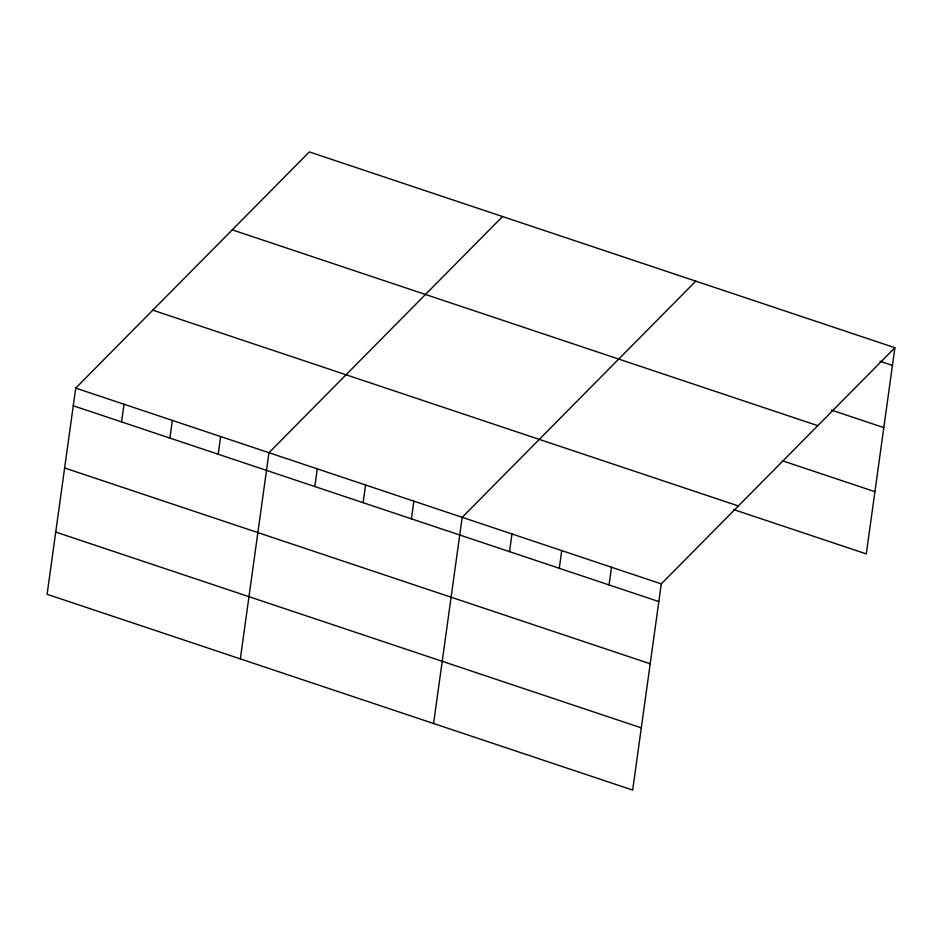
<?xml version="1.0" encoding="UTF-8"?>
<svg xmlns="http://www.w3.org/2000/svg" width="942" height="942" viewBox="0 0 942 942"><rect width="100%" height="100%" fill="white"/><g stroke="black" fill="none" stroke-linecap="round" stroke-linejoin="round"><path stroke-width="1.41" d="M75.713 388.092L47.1 594.284L632.671 790.079L661.284 583.887L894.9 347.716L309.329 151.921L75.713 388.092L661.284 583.887M121.565 421.922L124.026 404.248M169.878 438.077L172.327 420.403M218.191 454.232L220.64 436.546M240.34 658.894L268.953 452.702L502.569 216.53M314.805 486.531L317.266 468.857M363.117 502.687L365.567 485.012M411.43 518.842L413.879 501.168M433.579 723.515L462.192 517.323L695.808 281.152M509.516 551.635L511.965 533.961M559.289 568.285L561.738 550.611M609.062 584.923L611.511 567.249M894.9 347.716L866.287 553.908L733.559 509.528M880.005 361.233L892.451 365.39M831.28 410.041L883.82 427.609M232.238 229.848L817.809 425.654M782.284 460.72L874.918 491.7M152.804 310.153L738.375 505.96M73.264 405.767L658.835 601.573M64.621 467.974L650.204 663.78M55.731 532.065L641.302 727.872"/></g></svg>
